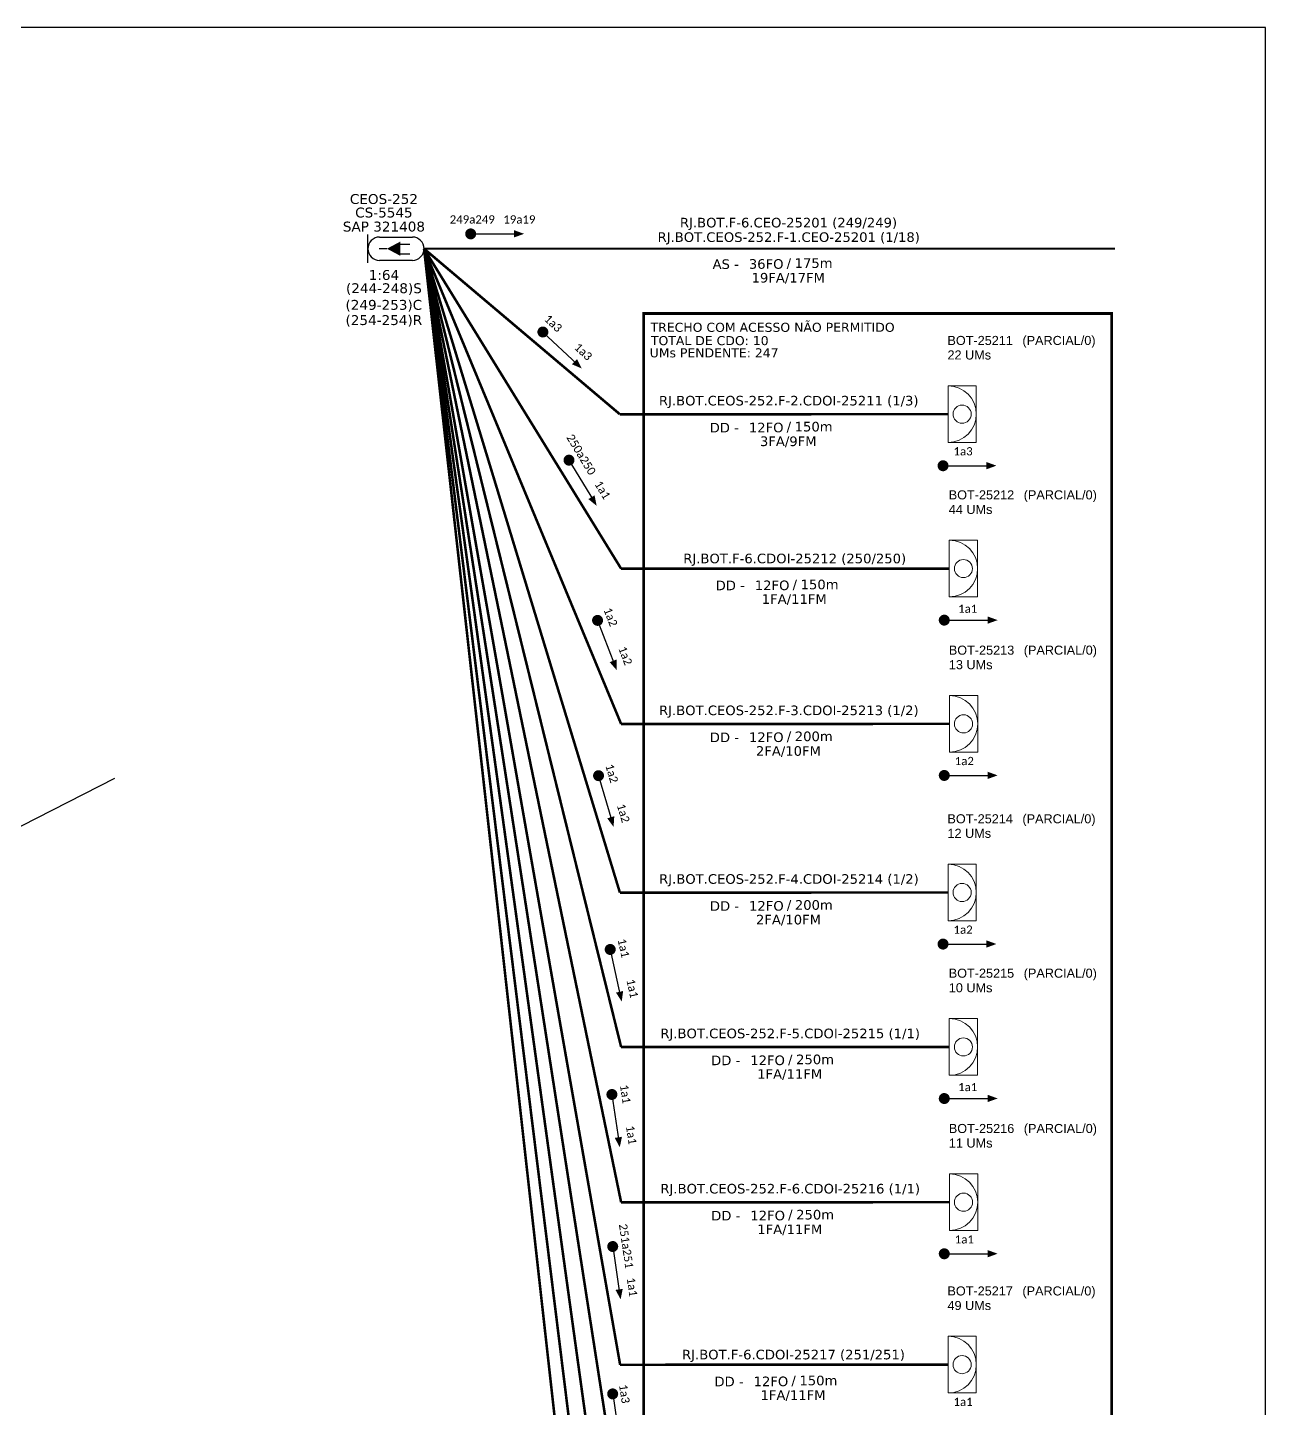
# Model space of a CAD drawing. Header units: inches. Extents: x 2341 to 4108, y -90 to 504.
# Drawn here: x 2856.8 to 3179.5, y 144 to 503.9 of the extents above; entities that cross this region are included whole.
import ezdxf
from ezdxf.enums import TextEntityAlignment as Align

# ---------------------------------------------------------------- set-up
doc = ezdxf.new("R2010")
doc.units = ezdxf.units.IN
doc.header["$MEASUREMENT"] = 0
for name, color, linetype, lineweight in [("20.0-LEGENDA DOS CDO'S", 1, 'Continuous', 0), ('20.1-CDO_INTERIOR', 1, 'Continuous', 0), ('40.1-ETIQUETAS', 1, 'Continuous', 20)]:
    doc.layers.add(name, color=color, linetype=linetype, lineweight=lineweight)
for name, color, linetype in [('20.4-CEOS', 1, 'Continuous'), ('CAP a instalar', 1, 'Continuous'), ('CD de instalação futura', 8, 'Continuous'), ('Quadra', 98, 'Continuous'), ('SETA', 7, 'Continuous')]:
    doc.layers.add(name, color=color, linetype=linetype)
doc.styles.add('ARIAL', font='arial.ttf')
doc.styles.add('siredit', font='verdana.ttf')
doc.linetypes.add('FENCELINE1', pattern='A,0.25,-0.1,[133,ltypeshp.shx,S=0.1,R=0,X=-0.1,Y=0],-0.1,1', length=1.45)

# ---------------------------------------------------------------- blocks, each defined once
blk = doc.blocks.new('CEOS_RP_CT_DRT')
at = {"layer": '20.4-CEOS', "color": 0}
for p, q in [((-4.54, 1.19), (-1.19, 1.19)), ((-1.19, -1.19), (-4.54, -1.19))]:
    blk.add_line(p, q, dxfattribs=at)
for points in [[(-5.73, -1.43), (-5.73, 1.44)], [(-3.79, 0), (-4.59, 0)], [(-2.47, 0.48), (-1.45, 0.48)], [(-2.47, -0.52), (-1.45, -0.52)]]:
    blk.add_lwpolyline(points, dxfattribs=at)
blk.add_lwpolyline([(-3.79, 0, 0, 1.47, 0), (-2.41, 0, 1.47, 1.47, 0)], format="xyseb", dxfattribs=at)
for centre, start, end in [((-4.54, 0), 90, 270), ((-1.19, 0), 270, 90)]:
    blk.add_arc(centre, 1.19, start, end, dxfattribs=at)
at = {"layer": '20.4-CEOS', "color": 7, "style": 'siredit'}
for tag, p in [('Nº_DA_CEOS', (-2.86, 5.6)), ('LOCAL', (-2.86, 4.24)), ('SAP', (-2.86, 2.78)), ('RACIO_SPLITAGEM', (-2.86, -1.88)), ('FIBRAS_SPLITTER', (-2.86, -3.58)), ('FIBRAS_TOP_C', (-2.86, -5.08)), ('RESERVA_FINAIS', (-2.86, -6.39))]:
    blk.add_attdef(tag, text='', height=1.01, dxfattribs=at).set_placement(p, align=Align.TOP_CENTER)
blk = doc.blocks.new('CDOI_INT')
at = {"layer": '20.1-CDO_INTERIOR', "color": 0, "lineweight": 18}
blk.add_lwpolyline([(4.25, -4.25), (4.25, 4.25), (0, 4.25), (0, -4.25)], close=True, dxfattribs=at)
blk.add_circle((2.12, 0), 1.36, dxfattribs=at)
blk.add_arc((0, 0), 4.25, 270, 90, dxfattribs=at)
at = {"layer": "20.0-LEGENDA DOS CDO'S", "color": 0, "style": 'ARIAL'}
for tag, p in [('CDO_N', (-0.08, 10.38)), ('SPLITER_1', (21.18, 10.38)), ('SURVEY', (-0.08, 8.2)), ('SPLITER_2', (21.19, 8.68)), ('SAP', (-0.08, 6.23)), ('1:XX', (5.94, -2.22)), ('UMS', (5.94, -4.24))]:
    blk.add_attdef(tag, p, '', height=1.36, dxfattribs=at)
blk.add_attdef('FIBRAS_UTILIZADAS', text='', height=1.36, dxfattribs=at).set_placement((15.34, 10.38), align=Align.CENTER)
blk = doc.blocks.new('ETIQUETA_RS5F')
at = {"layer": '40.1-ETIQUETAS', "color": 0, "style": 'siredit'}
blk.add_text('/', height=1.5, dxfattribs=at).set_placement((1.55, -1.95), align=Align.MIDDLE_RIGHT)
for tag, p in [('ETIQUETA_R_PRIMARIA', (1.18, 4.1)), ('ETIQUETA_R_SECUNDARIA', (1.18, 2.1)), ('F_ATIVAS/F_MORTAS', (1.11, -4.24))]:
    blk.add_attdef(tag, text='', height=1.5, dxfattribs=at).set_placement(p, align=Align.MIDDLE_CENTER)
for tag, p in [('TIPO_CABO', (-6.62, -2.12)), ('CAP_CABO', (0.37, -2.09))]:
    blk.add_attdef(tag, text='', height=1.5, dxfattribs=at).set_placement(p, align=Align.MIDDLE_RIGHT)
blk.add_attdef('METROS', text='', height=1.5, dxfattribs=at).set_placement((2.11, -1.95), align=Align.MIDDLE_LEFT)
for tag, p in [('FUSÃO_1', (0.82, -8.39)), ('FUSÃO_2', (0.82, -10.6)), ('FUSÃO_3', (0.82, -12.93)), ('FUSÃO_4', (0.82, -15.14)), ('FUSÃO_5', (0.82, -17.16))]:
    blk.add_attdef(tag, text='', height=1.5, dxfattribs=at).set_placement(p, align=Align.CENTER)

msp = doc.modelspace()

# ---------------------------------------------------------------- linework, layer by layer
msp.add_lwpolyline([(2340.92, -90.07), (3179.49, -90.07), (3179.49, 503.93), (2340.92, 503.93), (2340.92, -90.07)])
at = {"const_width": 1.43}
for points in [[(2971.58, 450.16, 1), (2973.01, 450.16, 1)], [(2990.6, 425.07, 1), (2991.64, 424.09, 1)], [(2997.55, 391.79, 1), (2998.29, 390.57, 1)], [(3094.73, 389.72, 1), (3096.16, 389.72, 1)], [(3005.12, 350.08, 1), (3005.63, 348.74, 1)], [(3095.05, 349.47, 1), (3096.48, 349.47, 1)], [(3005.43, 309.61, 1), (3005.83, 308.24, 1)], [(3095.05, 308.99, 1), (3096.48, 308.99, 1)], [(3094.73, 265.03, 1), (3096.16, 265.03, 1)], [(3008.51, 264.33, 1), (3008.82, 262.93, 1)], [(3009.01, 226.53, 1), (3009.22, 225.12, 1)], [(3095.05, 224.77, 1), (3096.48, 224.77, 1)], [(3009.22, 186.9, 1), (3009.43, 185.49, 1)], [(3095.05, 184.3, 1), (3096.48, 184.3, 1)], [(3009.21, 148.48, 1), (3009.42, 147.06, 1)]]:
    msp.add_lwpolyline(points, format="xyb", close=True, dxfattribs=at)
at = {"color": 3, "const_width": 0.709}
msp.add_lwpolyline([(3017.41, 429.41), (3139.4, 429.41), (3139.4, 57.7), (3017.41, 57.7)], close=True, dxfattribs=at)
at = {"layer": 'CAP a instalar', "color": 8, "ltscale": 7, "const_width": 0.667}
for points in [[(2960.13, 446.3), (3011.2, 403.13)], [(2960.13, 446.3), (3011.52, 362.88)], [(2960.13, 446.3), (3011.52, 322.4)], [(2960.13, 446.3), (3011.2, 278.44)], [(2960.13, 446.3), (3011.52, 238.19)], [(2960.13, 446.3), (3011.52, 197.71)], [(3011.26, 155.36), (2960.13, 446.3)], [(3011.26, -10.98), (2960.13, 446.3)], [(3011.2, 403.13), (3096.74, 403.17)], [(3011.52, 362.88), (3097.08, 362.92)], [(3011.52, 322.4), (3097.1, 322.44)], [(3011.2, 278.44), (3096.74, 278.48)], [(3011.52, 238.19), (3097.08, 238.22)], [(3011.52, 197.71), (3097.1, 197.75)], [(3011.2, 155.36), (3096.74, 155.4)]]:
    msp.add_lwpolyline(points, dxfattribs=at)
at = {"layer": 'CAP a instalar', "color": 252, "ltscale": 7, "const_width": 0.667}
for points in [[(3011.52, 115.1), (2960.13, 446.3)], [(3011.52, 74.63), (2960.13, 446.3)]]:
    msp.add_lwpolyline(points, dxfattribs=at)
at = {"layer": 'CAP a instalar', "color": 1, "ltscale": 7, "const_width": 0.667}
msp.add_lwpolyline([(2960.13, 446.3), (3011.52, 31.37)], dxfattribs=at)
at = {"layer": 'CAP a instalar', "color": 7, "linetype": 'FENCELINE1', "ltscale": 7, "const_width": 0.551}
msp.add_lwpolyline([(2960.13, 446.3), (3140.25, 446.3)], dxfattribs=at)
at = {"layer": 'Quadra'}
msp.add_lwpolyline([(2879.45, 308.18), (2782.16, 258.61), (2694.31, 215.52), (2693.16, 214.3), (2692.49, 212.83), (2692.32, 211.24), (2692.7, 209.66), (2693.4, 208.52), (2750, 144.39), (2815.66, 74.21)], dxfattribs=at)
at = {"layer": 'SETA'}
for points in [[(2972.29, 450.16), (2984.58, 450.16)], [(2991.12, 424.58), (3000.07, 416.16)], [(2997.92, 391.18), (3004.28, 380.67)], [(3095.45, 389.72), (3107.73, 389.72)], [(3005.37, 349.41), (3009.77, 337.94)], [(3095.76, 349.47), (3108.05, 349.47)], [(3005.63, 308.92), (3009.08, 297.13)], [(3095.76, 308.99), (3108.05, 308.99)], [(3008.66, 263.63), (3011.3, 251.63)], [(3095.45, 265.03), (3107.73, 265.03)], [(3009.12, 225.82), (3010.91, 213.67)], [(3095.76, 224.77), (3108.05, 224.77)], [(3009.32, 186.19), (3011.12, 174.04)], [(3095.76, 184.3), (3108.05, 184.3)], [(3009.32, 147.77), (3011.11, 135.62)]]:
    msp.add_lwpolyline(points, dxfattribs=at)
for points in [[(2983.59, 451.14), (2986.21, 450.18), (2983.59, 449.23)], [(3000.02, 417.55), (3001.27, 415.06), (2998.71, 416.16)], [(3106.75, 390.69), (3109.36, 389.74), (3106.75, 388.79)], [(3004.6, 382.01), (3005.14, 379.28), (3002.97, 381.03)], [(3107.06, 350.44), (3109.68, 349.48), (3107.06, 348.53)], [(3010.32, 339.21), (3010.37, 336.42), (3008.54, 338.52)], [(3107.06, 309.96), (3109.68, 309.01), (3107.06, 308.06)], [(3009.73, 298.35), (3009.55, 295.57), (3007.9, 297.81)], [(3106.75, 266), (3109.36, 265.05), (3106.75, 264.1)], [(3012.04, 252.8), (3011.67, 250.04), (3010.18, 252.39)], [(3107.06, 225.75), (3109.68, 224.79), (3107.06, 223.84)], [(3011.73, 214.79), (3011.17, 212.06), (3009.84, 214.51)], [(3107.06, 185.27), (3109.68, 184.32), (3107.06, 183.37)], [(3011.93, 175.16), (3011.38, 172.43), (3010.05, 174.88)]]:
    msp.add_solid(points, dxfattribs=at)

# ---------------------------------------------------------------- block references
at = {"layer": '20.4-CEOS', "color": 5}
ref = msp.add_blockref('CEOS_RP_CT_DRT', (2960.13, 446.3), dxfattribs=dict(at, xscale=2.553148579409742, yscale=2.553148579409742, zscale=2.553148573228345))
ref.add_attrib('Nº_DA_CEOS', 'CEOS-252', dxfattribs={"color": 5, "height": 2.578, "style": 'siredit'}).set_placement((2949.67, 460.54), align=Align.TOP_CENTER)
ref.add_attrib('LOCAL', 'CS-5545', dxfattribs={"color": 5, "height": 2.578, "style": 'siredit'}).set_placement((2949.67, 457.02), align=Align.TOP_CENTER)
ref.add_attrib('SAP', 'SAP 321408', dxfattribs={"color": 5, "height": 2.578, "style": 'siredit'}).set_placement((2949.67, 453.36), align=Align.TOP_CENTER)
ref.add_attrib('RACIO_SPLITAGEM', '1:64', dxfattribs={"color": 5, "height": 2.578, "style": 'siredit'}).set_placement((2949.67, 440.74), align=Align.TOP_CENTER)
ref.add_attrib('FIBRAS_SPLITTER', '(244-248)S', dxfattribs={"color": 5, "height": 2.578, "style": 'siredit'}).set_placement((2949.67, 437.29), align=Align.TOP_CENTER)
ref.add_attrib('FIBRAS_TOP_C', '(249-253)C', dxfattribs={"color": 5, "height": 2.578, "style": 'siredit'}).set_placement((2949.65, 432.95), align=Align.TOP_CENTER)
ref.add_attrib('RESERVA_FINAIS', '(254-254)R', dxfattribs={"color": 5, "height": 2.578, "style": 'siredit'}).set_placement((2949.65, 428.98), align=Align.TOP_CENTER)
at = {"layer": 'CAP a instalar', "color": 7, "linetype": 'FENCELINE1', "ltscale": 7}
ref = msp.add_blockref('ETIQUETA_RS5F', (3053.24, 445.81), dxfattribs=dict(at, xscale=1.66694171084484, yscale=1.666941710846116, zscale=1.666941710846455))
ref.add_attrib('ETIQUETA_R_PRIMARIA', 'RJ.BOT.F-6.CEO-25201 (249/249)', dxfattribs={"layer": '40.1-ETIQUETAS', "color": 0, "height": 2.5004, "style": 'siredit'}).set_placement((3055.15, 453.1), align=Align.MIDDLE_CENTER)
ref.add_attrib('ETIQUETA_R_SECUNDARIA', 'RJ.BOT.CEOS-252.F-1.CEO-25201 (1/18)', dxfattribs={"layer": '40.1-ETIQUETAS', "color": 0, "height": 2.5004, "style": 'siredit'}).set_placement((3055.21, 449.32), align=Align.MIDDLE_CENTER)
ref.add_attrib('TIPO_CABO', 'AS -', dxfattribs={"layer": '40.1-ETIQUETAS', "color": 0, "height": 2.5, "style": 'siredit'}).set_placement((3042.21, 442.28), align=Align.MIDDLE_RIGHT)
ref.add_attrib('CAP_CABO', '36FO', dxfattribs={"layer": '40.1-ETIQUETAS', "color": 0, "height": 2.5, "style": 'siredit'}).set_placement((3053.85, 442.32), align=Align.MIDDLE_RIGHT)
ref.add_attrib('METROS', '175m', dxfattribs={"layer": '40.1-ETIQUETAS', "color": 0, "height": 2.5, "style": 'siredit'}).set_placement((3056.76, 442.55), align=Align.MIDDLE_LEFT)
ref.add_attrib('F_ATIVAS/F_MORTAS', '19FA/17FM', dxfattribs={"layer": '40.1-ETIQUETAS', "color": 0, "height": 2.5, "style": 'siredit'}).set_placement((3055.09, 438.73), align=Align.MIDDLE_CENTER)
at = {"layer": 'CAP a instalar', "color": 8, "linetype": 'FENCELINE1', "ltscale": 7}
ref = msp.add_blockref('ETIQUETA_RS5F', (3053.24, 403.18), dxfattribs=dict(at, xscale=1.66694171084484, yscale=1.666941710846116, zscale=1.666941710846455))
ref.add_attrib('ETIQUETA_R_SECUNDARIA', 'RJ.BOT.CEOS-252.F-2.CDOI-25211 (1/3)', dxfattribs={"layer": '40.1-ETIQUETAS', "color": 0, "height": 2.5004, "style": 'siredit'}).set_placement((3055.21, 406.69), align=Align.MIDDLE_CENTER)
ref.add_attrib('TIPO_CABO', 'DD -', dxfattribs={"layer": '40.1-ETIQUETAS', "color": 0, "height": 2.5, "style": 'siredit'}).set_placement((3042.21, 399.65), align=Align.MIDDLE_RIGHT)
ref.add_attrib('CAP_CABO', '12FO', dxfattribs={"layer": '40.1-ETIQUETAS', "color": 0, "height": 2.5, "style": 'siredit'}).set_placement((3053.85, 399.69), align=Align.MIDDLE_RIGHT)
ref.add_attrib('METROS', '150m', dxfattribs={"layer": '40.1-ETIQUETAS', "color": 0, "height": 2.5, "style": 'siredit'}).set_placement((3056.76, 399.92), align=Align.MIDDLE_LEFT)
ref.add_attrib('F_ATIVAS/F_MORTAS', '3FA/9FM', dxfattribs={"layer": '40.1-ETIQUETAS', "color": 0, "height": 2.5, "style": 'siredit'}).set_placement((3055.09, 396.1), align=Align.MIDDLE_CENTER)
ref = msp.add_blockref('ETIQUETA_RS5F', (3054.79, 362.04), dxfattribs=dict(at, xscale=1.66694171084484, yscale=1.666941710846116, zscale=1.666941710846455))
ref.add_attrib('ETIQUETA_R_SECUNDARIA', 'RJ.BOT.F-6.CDOI-25212 (250/250)', dxfattribs={"layer": '40.1-ETIQUETAS', "color": 0, "height": 2.5004, "style": 'siredit'}).set_placement((3056.77, 365.55), align=Align.MIDDLE_CENTER)
ref.add_attrib('TIPO_CABO', 'DD -', dxfattribs={"layer": '40.1-ETIQUETAS', "color": 0, "height": 2.5, "style": 'siredit'}).set_placement((3043.77, 358.52), align=Align.MIDDLE_RIGHT)
ref.add_attrib('CAP_CABO', '12FO', dxfattribs={"layer": '40.1-ETIQUETAS', "color": 0, "height": 2.5, "style": 'siredit'}).set_placement((3055.4, 358.55), align=Align.MIDDLE_RIGHT)
ref.add_attrib('METROS', '150m', dxfattribs={"layer": '40.1-ETIQUETAS', "color": 0, "height": 2.5, "style": 'siredit'}).set_placement((3058.31, 358.78), align=Align.MIDDLE_LEFT)
ref.add_attrib('F_ATIVAS/F_MORTAS', '1FA/11FM', dxfattribs={"layer": '40.1-ETIQUETAS', "color": 0, "height": 2.5, "style": 'siredit'}).set_placement((3056.65, 354.97), align=Align.MIDDLE_CENTER)
ref = msp.add_blockref('ETIQUETA_RS5F', (3053.27, 322.45), dxfattribs=dict(at, xscale=1.66694171084484, yscale=1.666941710846116, zscale=1.666941710846455))
ref.add_attrib('ETIQUETA_R_SECUNDARIA', 'RJ.BOT.CEOS-252.F-3.CDOI-25213 (1/2)', dxfattribs={"layer": '40.1-ETIQUETAS', "color": 0, "height": 2.5004, "style": 'siredit'}).set_placement((3055.24, 325.96), align=Align.MIDDLE_CENTER)
ref.add_attrib('TIPO_CABO', 'DD -', dxfattribs={"layer": '40.1-ETIQUETAS', "color": 0, "height": 2.5, "style": 'siredit'}).set_placement((3042.24, 318.92), align=Align.MIDDLE_RIGHT)
ref.add_attrib('CAP_CABO', '12FO', dxfattribs={"layer": '40.1-ETIQUETAS', "color": 0, "height": 2.5, "style": 'siredit'}).set_placement((3053.88, 318.96), align=Align.MIDDLE_RIGHT)
ref.add_attrib('METROS', '200m', dxfattribs={"layer": '40.1-ETIQUETAS', "color": 0, "height": 2.5, "style": 'siredit'}).set_placement((3056.79, 319.19), align=Align.MIDDLE_LEFT)
ref.add_attrib('F_ATIVAS/F_MORTAS', '2FA/10FM', dxfattribs={"layer": '40.1-ETIQUETAS', "color": 0, "height": 2.5, "style": 'siredit'}).set_placement((3055.13, 315.37), align=Align.MIDDLE_CENTER)
ref = msp.add_blockref('ETIQUETA_RS5F', (3053.29, 278.49), dxfattribs=dict(at, xscale=1.66694171084484, yscale=1.666941710846116, zscale=1.666941710846455))
ref.add_attrib('ETIQUETA_R_SECUNDARIA', 'RJ.BOT.CEOS-252.F-4.CDOI-25214 (1/2)', dxfattribs={"layer": '40.1-ETIQUETAS', "color": 0, "height": 2.5004, "style": 'siredit'}).set_placement((3055.26, 282), align=Align.MIDDLE_CENTER)
ref.add_attrib('TIPO_CABO', 'DD -', dxfattribs={"layer": '40.1-ETIQUETAS', "color": 0, "height": 2.5, "style": 'siredit'}).set_placement((3042.26, 274.96), align=Align.MIDDLE_RIGHT)
ref.add_attrib('CAP_CABO', '12FO', dxfattribs={"layer": '40.1-ETIQUETAS', "color": 0, "height": 2.5, "style": 'siredit'}).set_placement((3053.9, 275), align=Align.MIDDLE_RIGHT)
ref.add_attrib('METROS', '200m', dxfattribs={"layer": '40.1-ETIQUETAS', "color": 0, "height": 2.5, "style": 'siredit'}).set_placement((3056.81, 275.23), align=Align.MIDDLE_LEFT)
ref.add_attrib('F_ATIVAS/F_MORTAS', '2FA/10FM', dxfattribs={"layer": '40.1-ETIQUETAS', "color": 0, "height": 2.5, "style": 'siredit'}).set_placement((3055.15, 271.41), align=Align.MIDDLE_CENTER)
ref = msp.add_blockref('ETIQUETA_RS5F', (3053.61, 238.23), dxfattribs=dict(at, xscale=1.66694171084484, yscale=1.666941710846116, zscale=1.666941710846455))
ref.add_attrib('ETIQUETA_R_SECUNDARIA', 'RJ.BOT.CEOS-252.F-5.CDOI-25215 (1/1)', dxfattribs={"layer": '40.1-ETIQUETAS', "color": 0, "height": 2.5004, "style": 'siredit'}).set_placement((3055.58, 241.74), align=Align.MIDDLE_CENTER)
ref.add_attrib('TIPO_CABO', 'DD -', dxfattribs={"layer": '40.1-ETIQUETAS', "color": 0, "height": 2.5, "style": 'siredit'}).set_placement((3042.58, 234.71), align=Align.MIDDLE_RIGHT)
ref.add_attrib('CAP_CABO', '12FO', dxfattribs={"layer": '40.1-ETIQUETAS', "color": 0, "height": 2.5, "style": 'siredit'}).set_placement((3054.22, 234.74), align=Align.MIDDLE_RIGHT)
ref.add_attrib('METROS', '250m', dxfattribs={"layer": '40.1-ETIQUETAS', "color": 0, "height": 2.5, "style": 'siredit'}).set_placement((3057.13, 234.97), align=Align.MIDDLE_LEFT)
ref.add_attrib('F_ATIVAS/F_MORTAS', '1FA/11FM', dxfattribs={"layer": '40.1-ETIQUETAS', "color": 0, "height": 2.5, "style": 'siredit'}).set_placement((3055.46, 231.16), align=Align.MIDDLE_CENTER)
ref = msp.add_blockref('ETIQUETA_RS5F', (3053.63, 197.76), dxfattribs=dict(at, xscale=1.66694171084484, yscale=1.666941710846116, zscale=1.666941710846455))
ref.add_attrib('ETIQUETA_R_SECUNDARIA', 'RJ.BOT.CEOS-252.F-6.CDOI-25216 (1/1)', dxfattribs={"layer": '40.1-ETIQUETAS', "color": 0, "height": 2.5004, "style": 'siredit'}).set_placement((3055.6, 201.27), align=Align.MIDDLE_CENTER)
ref.add_attrib('TIPO_CABO', 'DD -', dxfattribs={"layer": '40.1-ETIQUETAS', "color": 0, "height": 2.5, "style": 'siredit'}).set_placement((3042.6, 194.23), align=Align.MIDDLE_RIGHT)
ref.add_attrib('CAP_CABO', '12FO', dxfattribs={"layer": '40.1-ETIQUETAS', "color": 0, "height": 2.5, "style": 'siredit'}).set_placement((3054.24, 194.27), align=Align.MIDDLE_RIGHT)
ref.add_attrib('METROS', '250m', dxfattribs={"layer": '40.1-ETIQUETAS', "color": 0, "height": 2.5, "style": 'siredit'}).set_placement((3057.15, 194.5), align=Align.MIDDLE_LEFT)
ref.add_attrib('F_ATIVAS/F_MORTAS', '1FA/11FM', dxfattribs={"layer": '40.1-ETIQUETAS', "color": 0, "height": 2.5, "style": 'siredit'}).set_placement((3055.48, 190.68), align=Align.MIDDLE_CENTER)
ref = msp.add_blockref('ETIQUETA_RS5F', (3054.48, 154.53), dxfattribs=dict(at, xscale=1.66694171084484, yscale=1.666941710846116, zscale=1.666941710846455))
ref.add_attrib('ETIQUETA_R_SECUNDARIA', 'RJ.BOT.F-6.CDOI-25217 (251/251)', dxfattribs={"layer": '40.1-ETIQUETAS', "color": 0, "height": 2.5004, "style": 'siredit'}).set_placement((3056.45, 158.03), align=Align.MIDDLE_CENTER)
ref.add_attrib('TIPO_CABO', 'DD -', dxfattribs={"layer": '40.1-ETIQUETAS', "color": 0, "height": 2.5, "style": 'siredit'}).set_placement((3043.45, 151), align=Align.MIDDLE_RIGHT)
ref.add_attrib('CAP_CABO', '12FO', dxfattribs={"layer": '40.1-ETIQUETAS', "color": 0, "height": 2.5, "style": 'siredit'}).set_placement((3055.09, 151.04), align=Align.MIDDLE_RIGHT)
ref.add_attrib('METROS', '150m', dxfattribs={"layer": '40.1-ETIQUETAS', "color": 0, "height": 2.5, "style": 'siredit'}).set_placement((3058, 151.27), align=Align.MIDDLE_LEFT)
ref.add_attrib('F_ATIVAS/F_MORTAS', '1FA/11FM', dxfattribs={"layer": '40.1-ETIQUETAS', "color": 0, "height": 2.5, "style": 'siredit'}).set_placement((3056.33, 147.45), align=Align.MIDDLE_CENTER)
at = {"layer": 'CD de instalação futura', "color": 8, "ltscale": 11}
ref = msp.add_blockref('CDOI_INT', (3096.74, 403.17), dxfattribs=dict(at, xscale=1.736992521888065, yscale=1.736992521888065, zscale=1.736992521888065))
ref.add_attrib('CDO_N', 'BOT-25211', (3096.59, 421.2), dxfattribs={"layer": "20.0-LEGENDA DOS CDO'S", "color": 0, "height": 2.363, "style": 'ARIAL'})
ref.add_attrib('FIBRAS_UTILIZADAS', '     (PARCIAL/0)', dxfattribs={"layer": "20.0-LEGENDA DOS CDO'S", "color": 0, "height": 2.3628, "style": 'ARIAL'}).set_placement((3123.38, 421.2), align=Align.CENTER)
ref.add_attrib('SURVEY', '22 UMs', (3096.6, 417.42), dxfattribs={"layer": "20.0-LEGENDA DOS CDO'S", "color": 0, "height": 2.363, "style": 'ARIAL'})
ref = msp.add_blockref('CDOI_INT', (3097.08, 362.92), dxfattribs=dict(at, xscale=1.736992521888065, yscale=1.736992521888065, zscale=1.736992521888065))
ref.add_attrib('CDO_N', 'BOT-25212', (3096.93, 380.95), dxfattribs={"layer": "20.0-LEGENDA DOS CDO'S", "color": 0, "height": 2.363, "style": 'ARIAL'})
ref.add_attrib('FIBRAS_UTILIZADAS', '     (PARCIAL/0)', dxfattribs={"layer": "20.0-LEGENDA DOS CDO'S", "color": 0, "height": 2.3628, "style": 'ARIAL'}).set_placement((3123.72, 380.95), align=Align.CENTER)
ref.add_attrib('SURVEY', '44 UMs', (3096.94, 377.16), dxfattribs={"layer": "20.0-LEGENDA DOS CDO'S", "color": 0, "height": 2.363, "style": 'ARIAL'})
ref = msp.add_blockref('CDOI_INT', (3097.1, 322.44), dxfattribs=dict(at, xscale=1.736992521888065, yscale=1.736992521888065, zscale=1.736992521888065))
ref.add_attrib('CDO_N', 'BOT-25213', (3096.95, 340.47), dxfattribs={"layer": "20.0-LEGENDA DOS CDO'S", "color": 0, "height": 2.363, "style": 'ARIAL'})
ref.add_attrib('FIBRAS_UTILIZADAS', '     (PARCIAL/0)', dxfattribs={"layer": "20.0-LEGENDA DOS CDO'S", "color": 0, "height": 2.3628, "style": 'ARIAL'}).set_placement((3123.74, 340.47), align=Align.CENTER)
ref.add_attrib('SURVEY', '13 UMs', (3096.96, 336.68), dxfattribs={"layer": "20.0-LEGENDA DOS CDO'S", "color": 0, "height": 2.363, "style": 'ARIAL'})
ref = msp.add_blockref('CDOI_INT', (3096.74, 278.48), dxfattribs=dict(at, xscale=1.736992521888065, yscale=1.736992521888065, zscale=1.736992521888065))
ref.add_attrib('CDO_N', 'BOT-25214', (3096.59, 296.51), dxfattribs={"layer": "20.0-LEGENDA DOS CDO'S", "color": 0, "height": 2.363, "style": 'ARIAL'})
ref.add_attrib('FIBRAS_UTILIZADAS', '     (PARCIAL/0)', dxfattribs={"layer": "20.0-LEGENDA DOS CDO'S", "color": 0, "height": 2.3628, "style": 'ARIAL'}).set_placement((3123.38, 296.51), align=Align.CENTER)
ref.add_attrib('SURVEY', '12 UMs', (3096.6, 292.72), dxfattribs={"layer": "20.0-LEGENDA DOS CDO'S", "color": 0, "height": 2.363, "style": 'ARIAL'})
ref = msp.add_blockref('CDOI_INT', (3097.08, 238.22), dxfattribs=dict(at, xscale=1.736992521888065, yscale=1.736992521888065, zscale=1.736992521888065))
ref.add_attrib('CDO_N', 'BOT-25215', (3096.93, 256.26), dxfattribs={"layer": "20.0-LEGENDA DOS CDO'S", "color": 0, "height": 2.363, "style": 'ARIAL'})
ref.add_attrib('FIBRAS_UTILIZADAS', '     (PARCIAL/0)', dxfattribs={"layer": "20.0-LEGENDA DOS CDO'S", "color": 0, "height": 2.3628, "style": 'ARIAL'}).set_placement((3123.72, 256.26), align=Align.CENTER)
ref.add_attrib('SURVEY', '10 UMs', (3096.94, 252.47), dxfattribs={"layer": "20.0-LEGENDA DOS CDO'S", "color": 0, "height": 2.363, "style": 'ARIAL'})
ref = msp.add_blockref('CDOI_INT', (3097.1, 197.75), dxfattribs=dict(at, xscale=1.736992521888065, yscale=1.736992521888065, zscale=1.736992521888065))
ref.add_attrib('CDO_N', 'BOT-25216', (3096.95, 215.78), dxfattribs={"layer": "20.0-LEGENDA DOS CDO'S", "color": 0, "height": 2.363, "style": 'ARIAL'})
ref.add_attrib('FIBRAS_UTILIZADAS', '     (PARCIAL/0)', dxfattribs={"layer": "20.0-LEGENDA DOS CDO'S", "color": 0, "height": 2.3628, "style": 'ARIAL'}).set_placement((3123.74, 215.78), align=Align.CENTER)
ref.add_attrib('SURVEY', '11 UMs', (3096.96, 211.99), dxfattribs={"layer": "20.0-LEGENDA DOS CDO'S", "color": 0, "height": 2.363, "style": 'ARIAL'})
ref = msp.add_blockref('CDOI_INT', (3096.74, 155.4), dxfattribs=dict(at, xscale=1.736992521888065, yscale=1.736992521888065, zscale=1.736992521888065))
ref.add_attrib('CDO_N', 'BOT-25217', (3096.59, 173.43), dxfattribs={"layer": "20.0-LEGENDA DOS CDO'S", "color": 0, "height": 2.363, "style": 'ARIAL'})
ref.add_attrib('FIBRAS_UTILIZADAS', '     (PARCIAL/0)', dxfattribs={"layer": "20.0-LEGENDA DOS CDO'S", "color": 0, "height": 2.3628, "style": 'ARIAL'}).set_placement((3123.38, 173.43), align=Align.CENTER)
ref.add_attrib('SURVEY', '49 UMs', (3096.6, 169.64), dxfattribs={"layer": "20.0-LEGENDA DOS CDO'S", "color": 0, "height": 2.363, "style": 'ARIAL'})

# ---------------------------------------------------------------- texts
at = {"color": 3, "style": 'siredit'}
for s, p in [('TRECHO COM ACESSO NÃO PERMITIDO', (3019.2, 424.63)), ('TOTAL DE CDO: 10', (3019.28, 421.16)), ('UMs PENDENTE: 247', (3018.96, 417.98))]:
    msp.add_text(s, height=2.3622, dxfattribs=at).set_placement(p)
at = {"char_height": 2.1437, "width": 36.2411, "attachment_point": 5}
for s, insert in [('{\\fCalibri|b0|i0|c0|p34;\\C7;249a249}', (2972.71, 453.92)), ('{\\fCalibri|b0|i0|c0|p34;\\C7;19a19}', (2984.99, 453.92)), ('{\\fCalibri|b0|i0|c0|p34;\\C7;1a3}', (3100.67, 393.48)), ('{\\fCalibri|b0|i0|c0|p34;\\C7;1a1}', (3101.88, 352.45)), ('{\\fCalibri|b0|i0|c0|p34;\\C7;1a2}', (3100.99, 312.74)), ('{\\fCalibri|b0|i0|c0|p34;\\C7;1a2}', (3100.67, 268.78)), ('{\\fCalibri|b0|i0|c0|p34;\\C7;1a1}', (3101.88, 227.76)), ('{\\fCalibri|b0|i0|c0|p34;\\C7;1a1}', (3100.99, 188.05)), ('{\\fCalibri|b0|i0|c0|p34;\\C7;1a1}', (3100.67, 145.7))]:
    msp.add_mtext(s, dxfattribs=dict(at, insert=insert))
for s, insert, rotation in [('{\\fCalibri|b0|i0|c0|p34;\\C7;1a3}', (2993.8, 426.84), 316.7494), ('{\\fCalibri|b0|i0|c0|p34;\\C7;1a3}', (3001.64, 419.44), 316.7494), ('{\\fCalibri|b0|i0|c0|p34;\\C7;250a250}', (3001.11, 392.63), 301.1848), ('{\\fCalibri|b0|i0|c0|p34;\\C7;1a1}', (3006.67, 383.4), 301.1848), ('{\\fCalibri|b0|i0|c0|p34;\\C7;1a2}', (3008.77, 350.28), 290.9637), ('{\\fCalibri|b0|i0|c0|p34;\\C7;1a2}', (3012.61, 340.2), 290.9637), ('{\\fCalibri|b0|i0|c0|p34;\\C7;1a2}', (3009.09, 309.51), 286.2967), ('{\\fCalibri|b0|i0|c0|p34;\\C7;1a2}', (3012.09, 299.15), 286.2967), ('{\\fCalibri|b0|i0|c0|p34;\\C7;1a1}', (3012.16, 263.98), 282.3998), ('{\\fCalibri|b0|i0|c0|p34;\\C7;1a1}', (3014.45, 253.45), 282.3998), ('{\\fCalibri|b0|i0|c0|p34;\\C7;1a1}', (3012.62, 225.93), 278.4077), ('{\\fCalibri|b0|i0|c0|p34;\\C7;1a1}', (3014.18, 215.26), 278.4077), ('{\\fCalibri|b0|i0|c0|p34;\\C7;251a251}', (3012.83, 186.3), 278.4077), ('{\\fCalibri|b0|i0|c0|p34;\\C7;1a1}', (3014.38, 175.63), 278.4077), ('{\\fCalibri|b0|i0|c0|p34;\\C7;1a3}', (3012.38, 147.79), 278.4077)]:
    msp.add_mtext(s, dxfattribs=dict(at, insert=insert, rotation=rotation))

doc.saveas('drawing.dxf')
